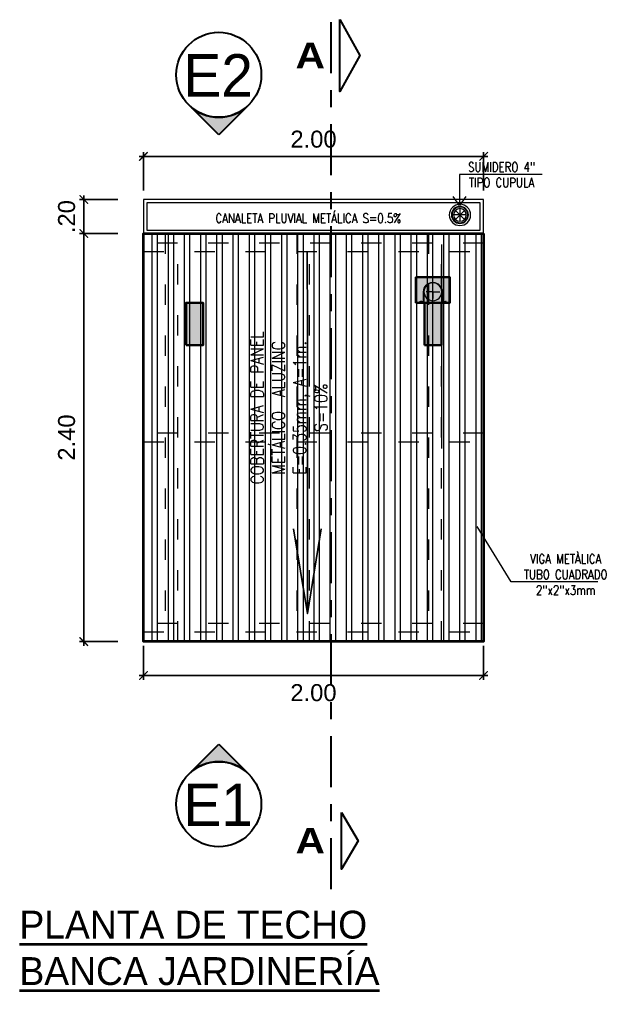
# Model space of a CAD drawing. Header units: millimetres. Extents: x 8.3 to 26.8, y 5.8 to 17.5.
# Drawn here: x 19.76 to 23.21, y 11.82 to 17.53 of the extents above; entities that cross this region are included whole.
import ezdxf

# ---------------------------------------------------------------- set-up
doc = ezdxf.new("R2010")
doc.units = ezdxf.units.MM
doc.set_wipeout_variables(frame=1)
for name, pattern in [('ACAD_ISO03W100', [30, 12, -18]), ('ACAD_ISO04W100', [30, 24, -3, 0, -3]), ('ACAD_ISO10W100', [18, 12, -3, 0, -3])]:
    doc.linetypes.add(name, pattern=pattern)
doc.layers.get('Defpoints').update_dxf_attribs({"color": 6, "lineweight": 5})
for name, color, linetype, lineweight in [('.', 7, 'Continuous', 0), ('0_COTAS 1', 1, 'Continuous', 15), ('0_TEXTOS 1', 7, 'Continuous', 40), ('0_TEXTOS 2', 6, 'Continuous', 30), ('B-COTAS', 3, 'Continuous', 0), ('LEJES', 7, 'ACAD_ISO04W100', 5), ('LEST 02', 5, 'Continuous', 20), ('LEST 03', 7, 'Continuous', 30), ('LEST 04', 7, 'Continuous', 40), ('LMURO ALTO', 7, 'Continuous', 35), ('LPROYECCION', 7, 'ACAD_ISO03W100', 5), ('LROTULOS', 7, 'Continuous', 5), ('T. ACHURADO-0.5', 8, 'Continuous', 0)]:
    doc.layers.add(name, color=color, linetype=linetype, lineweight=lineweight)
doc.layers.add('manzanas', color=2, linetype='Continuous')
doc.styles.add('Agency FB', font='', dxfattribs={"height": 0.13})
doc.styles.add('ARIAL', font='arial.ttf')
doc.styles.add('COTAS', font='arial.ttf', dxfattribs={"width": 0.9})
doc.styles.add('STYLE5', font='romans.shx', dxfattribs={"width": 0.8})
doc.styles.add('TEXTO PATRON', font='arial.ttf')
doc.styles.get('Agency FB').set_extended_font_data('Agency FB')
doc.dimstyles.new('03(1-50)', dxfattribs={"dimtxt": 0.1, "dimasz": 0.05, "dimexe": 0.025, "dimexo": 0.025, "dimgap": 0.05, "dimtad": 2, "dimzin": 0, "dimdsep": 46, "dimtxsty": 'TEXTO PATRON', "dimblk": 'ARCHTICK', "dimcen": 0.05, "dimdle": 0.025, "dimazin": 0, "dimtfac": 1, "dimtofl": 0, "dimtmove": 0, "dimatfit": 3, "dimldrblk": 'ARCHTICK', "dimfxl": 1, "dimtolj": 1, "dimtzin": 0, "dimarcsym": 0})
doc.dimstyles.new('C 1-50', dxfattribs={"dimscale": 0.5, "dimtxt": 0.15, "dimasz": 0.08, "dimexe": 0.08, "dimexo": 0.05, "dimgap": 0.02, "dimtad": 1, "dimzin": 4, "dimdsep": 46, "dimtxsty": 'COTAS', "dimblk": 'ARCHTICK', "dimcen": 0.09, "dimdle": 0.09, "dimclrd": 256, "dimclre": 252, "dimclrt": 7, "dimaunit": 1, "dimadec": 0, "dimazin": 0, "dimtfac": 1, "dimtix": 1, "dimtmove": 1, "dimatfit": 1, "dimldrblk": 'DOT', "dimfxl": 0.1, "dimfxlon": 1, "dimtolj": 1, "dimtzin": 0, "dimarcsym": 0})

# ---------------------------------------------------------------- blocks, each defined once
blk = doc.blocks.new('_ArchTick')
at = {"color": 0, "linetype": 'ByBlock', "const_width": 0.15}
blk.add_lwpolyline([(-0.5, -0.5), (0.5, 0.5)], dxfattribs=at)
blk = doc.blocks.new('*D54')
at = {"layer": 'B-COTAS', "color": 0, "lineweight": -2, "transparency": 16777216}
for p, q in [((20.31344081228311, 18.5873214970354), (20.08844082170273, 18.58738660332409)), ((20.11344805468818, 18.61237936824539), (20.11273912401846, 16.16239493153928)), ((20.31274634967754, 16.18733705823604), (20.08774635909716, 16.18740216452472))]:
    blk.add_line(p, q, dxfattribs=at)
at = {"layer": 'Defpoints', "color": 0, "transparency": 16777216}
for p in [(20.46450321033024, 18.58727778542425), (20.11274635805054, 16.18739493049265), (20.46380874772467, 16.18729334662489)]:
    blk.add_point(p, dxfattribs=at)
at = {"layer": 'B-COTAS', "color": 0, "lineweight": -2, "transparency": 16777216, "xscale": 0.05, "yscale": 0.05, "zscale": 0.05}
for p, rotation in [((20.11344082065611, 18.58737936929201), 89.9834208194956), ((20.11274635805054, 16.18739493049265), 269.9834208194957)]:
    blk.add_blockref('_ArchTick', p, dxfattribs=dict(at, rotation=rotation))
at = {"layer": 'B-COTAS', "color": 0, "transparency": 16777216, "insert": (20.01203629481192, 17.38741639196197), "char_height": 0.1, "attachment_point": 5, "rotation": 89.98342081949565, "style": 'TEXTO PATRON'}
blk.add_mtext('\\A1;2.40', dxfattribs=at)
blk = doc.blocks.new('*D55')
at = {"layer": 'B-COTAS', "color": 0, "lineweight": -2, "transparency": 16777216}
for p, q in [((20.11317295052043, 18.81227779112355), (20.11317295052043, 18.56227778542426)), ((20.31317295052043, 18.78727779112355), (20.08817295052043, 18.78727779112355)), ((20.31317295052043, 18.58727778542426), (20.08817295052043, 18.58727778542426))]:
    blk.add_line(p, q, dxfattribs=at)
at = {"layer": 'Defpoints', "color": 0, "transparency": 16777216}
for p in [(20.46380874772479, 18.78727779112355), (20.11317295052043, 18.58727778542426), (20.46380874772479, 18.58727778542426)]:
    blk.add_point(p, dxfattribs=at)
at = {"layer": 'B-COTAS', "color": 0, "lineweight": -2, "transparency": 16777216, "xscale": 0.05, "yscale": 0.05, "zscale": 0.05}
for p, rotation in [((20.11317295052043, 18.78727779112355), 90), ((20.11317295052043, 18.58727778542426), 270)]:
    blk.add_blockref('_ArchTick', p, dxfattribs=dict(at, rotation=rotation))
at = {"layer": 'B-COTAS', "color": 0, "transparency": 16777216, "insert": (20.01211565174826, 18.6872777882739), "char_height": 0.1, "attachment_point": 5, "rotation": 90, "style": 'TEXTO PATRON'}
blk.add_mtext('\\A1;.20', dxfattribs=at)
blk = doc.blocks.new('*D56')
at = {"layer": 'B-COTAS', "color": 0, "lineweight": -2, "transparency": 16777216}
for p, q in [((20.43876237166797, 19.04096419110737), (22.48945693112826, 19.04133907234168)), ((20.46379893264124, 18.84096876462308), (20.46375780107636, 19.06596876086351)), ((22.464493492937, 18.84133450550964), (22.46445236137212, 19.06633450175007))]:
    blk.add_line(p, q, dxfattribs=at)
at = {"layer": 'Defpoints', "color": 0, "transparency": 16777216}
for p in [(22.46445693154599, 19.04133450216781), (20.46380874772478, 18.78727779112354), (22.46450330802054, 18.7876435320101)]:
    blk.add_point(p, dxfattribs=at)
at = {"layer": 'B-COTAS', "color": 0, "lineweight": -2, "transparency": 16777216, "xscale": 0.05, "yscale": 0.05, "zscale": 0.05}
for p, rotation in [((20.46376237125024, 19.04096876128124), 180.0104740670454), ((22.46445693154599, 19.04133450216781), 0.0104740670454982)]:
    blk.add_blockref('_ArchTick', p, dxfattribs=dict(at, rotation=rotation))
at = {"layer": 'B-COTAS', "color": 0, "transparency": 16777216, "insert": (21.46409117742105, 19.1422089288081), "char_height": 0.1, "attachment_point": 5, "rotation": 0.010474067045498612, "style": 'TEXTO PATRON'}
blk.add_mtext('\\A1;2.00', dxfattribs=at)
blk = doc.blocks.new('L_ETIQ_ELEV2-flat-1')
at = {"layer": '0_TEXTOS 2'}
h = blk.add_hatch(color=256, dxfattribs=at)
edge = h.paths.add_edge_path()
edge.add_line((-0.1767766952966667, -0.1767766952966667), (0, -0.3535533905933335))
edge.add_line((0, -0.3535533905933335), (0.1767766952966667, -0.1767766952966667))
edge.add_arc((0, 0), 0.250000000000005, 225, 315, ccw=False)
for p, q in [((0, -0.3535533905933335), (-0.1767766952966667, -0.1767766952966667)), ((0, -0.3535533905933335), (-0.1767766952966667, -0.1767766952966667)), ((0.1767766952966667, -0.1767766952966667), (0, -0.3535533905933335)), ((0.1767766952966667, -0.1767766952966667), (0, -0.3535533905933335))]:
    blk.add_line(p, q, dxfattribs=at)
blk.add_circle((0, 0), 0.25, dxfattribs=at)
blk.add_arc((0, 0), 0.250000000000005, 225.0000000001105, 314.9999999998895, dxfattribs=at)
blk = doc.blocks.new('ABRAZADERA CNALTA PLUVIAL')
for points in [[(0, 0.065000000001703), (-0.0399999999999921, 0.065000000001703)], [(0, 0.065000000001703), (0, 0.1050000000016951)], [(0, 0.065000000001703), (0, 0.025000000001711)], [(0, 0.065000000001703), (0.0399999999999921, 0.065000000001703)]]:
    blk.add_lwpolyline(points)
at = {"layer": 'LEST 02', "color": 250, "lineweight": 18}
blk.add_line((0.0645573729805449, 0.0080000000000382), (0.07321762701838, 0.0080000000000382), dxfattribs=at)
blk.add_lwpolyline([(0.0823874999994701, 0.0030000000000143), (0.0553874999994548, 0.0030000000000143), (0.0553874999994548, 0.0650000000016462, 0.4142135623730951), (-5.4e-13, 0.120387500001641, 0.4142135623731117), (-0.0553875000005348, 0.0650000000016462), (-0.0553875000005348, 0.0030000000000143), (-0.0823875000005501, 0.0030000000000143), (-0.0823875000005501, 0), (-0.0523875000005205, 0), (-0.0523875000005489, 0.0650000000016462, -0.9999999999999998), (0.0523875000000089, 0.065000000001703), (0.0523874999994689, 2.84e-14), (0.0823874999994701, 2.84e-14)], format="xyb", close=True, dxfattribs=at)
for points in [[(-0.0775477540383918, 0.0030000000000143), (-0.0775477540383918, 0.0080000000000382), (-0.07321762701946, 0.0080000000000382)], [(-0.0645573729815965, 0.0030000000000143), (-0.0645573729815965, 0.0080000000000382), (-0.07321762701946, 0.0080000000000382), (-0.07321762701946, 0.0030000000000143)], [(-0.0645573729815965, 0.0080000000000382), (-0.0602272459626931, 0.0080000000000382), (-0.0602272459626931, 0.0030000000000143)], [(0.0645573729805449, 0.0030000000000427), (0.0645573729805449, 0.0080000000000382), (0.0602272459616131, 0.0080000000000382), (0.0602272459616131, 0.0030000000000427)], [(0.0775477540373117, 0.0030000000000427), (0.0775477540373117, 0.0080000000000382), (0.07321762701838, 0.0080000000000382), (0.07321762701838, 0.0030000000000427)]]:
    blk.add_lwpolyline(points, dxfattribs=at)
at = {"layer": 'LEST 02'}
blk.add_circle((0, 0.065000000001703), 0.0523875000002363, dxfattribs=at)
blk = doc.blocks.new('falsaa1')
at = {"true_color": 0xffffff}
h = blk.add_hatch(color=7, dxfattribs=at)
h.dxf.hatch_style = 1
h.paths.add_polyline_path([(2294.534145767435, 1750.567845352531), (2294.534145767435, 1750.417845352531), (2294.734145767435, 1750.417845352531), (2294.734145767435, 1750.567845352531)])
at = {"layer": 'LMURO ALTO'}
blk.add_lwpolyline([(2294.534145767435, 1750.567845352531), (2294.734145767435, 1750.567845352531), (2294.734145767435, 1750.417845352531), (2294.534145767435, 1750.417845352531)], close=True, dxfattribs=at)
at = {"layer": 'LEST 02', "lineweight": 18, "rotation": 180}
blk.add_blockref('ABRAZADERA CNALTA PLUVIAL', (2294.634145767435, 1750.567845352532), dxfattribs=at)
blk = doc.blocks.new('sumidero')
at = {"layer": 'LEST 02', "lineweight": 0}
for p, q in [((-0.0375000000000014, 0), (0.0375000000000014, 0)), ((-0.0265165042944986, 0.0265165042944986), (0.0265165042944986, -0.0265165042944986)), ((-0.0265165042944986, -0.026516504294495), (0.0265165042944986, 0.026516504294495)), ((0, 0.0375000000000014), (0, -0.0374999999999979))]:
    blk.add_line(p, q, dxfattribs=at)
for radius in [0.0625000000000071, 0.0499999999999972, 0.0463000000000022, 0.0375000000000014]:
    blk.add_circle((0, 0), radius, dxfattribs=at)
blk = doc.blocks.new('*D82')
at = {"layer": 'B-COTAS', "color": 0, "lineweight": -2, "transparency": 16777216}
for p, q in [((20.46380874772478, 16.1622933466249), (20.46380874772478, 15.96217826343586)), ((22.46380874772501, 16.16229334659716), (22.46380874772501, 15.96217826343586)), ((20.43880874772479, 15.98717826343586), (22.48880874772501, 15.98717826343586))]:
    blk.add_line(p, q, dxfattribs=at)
at = {"layer": 'Defpoints', "color": 0, "transparency": 16777216}
for p in [(20.46380874772478, 16.18729334662489), (22.46380874772501, 16.18729334659716), (22.46380874772501, 15.98717826343586)]:
    blk.add_point(p, dxfattribs=at)
at = {"layer": 'B-COTAS', "color": 0, "lineweight": -2, "transparency": 16777216, "xscale": 0.05, "yscale": 0.05, "zscale": 0.05, "rotation": 180}
blk.add_blockref('_ArchTick', (20.46380874772478, 15.98717826343586), dxfattribs=at)
at = {"layer": 'B-COTAS', "color": 0, "lineweight": -2, "transparency": 16777216, "xscale": 0.05, "yscale": 0.05, "zscale": 0.05}
blk.add_blockref('_ArchTick', (22.46380874772501, 15.98717826343586), dxfattribs=at)
at = {"layer": 'B-COTAS', "color": 0, "transparency": 16777216, "insert": (21.4638087477249, 15.88612096466369), "char_height": 0.1, "attachment_point": 5, "style": 'TEXTO PATRON'}
blk.add_mtext('\\A1;2.00', dxfattribs=at)
blk = doc.blocks.new('TECHOOO')
at = {"layer": 'LEJES', "linetype": 'Continuous', "lineweight": 30, "ltscale": 0.025, "elevation": 279.4361959724512}
blk.add_lwpolyline([(21.61925705515028, 19.84711671246772), (21.73562786050348, 19.63485503806363), (21.61925705515028, 19.42259336365909)], close=True, dxfattribs=at)
blk.add_lwpolyline([(21.62779145564988, 15.18256461172246), (21.72647176496818, 15.01582837580577), (21.62779145564988, 14.84909213988908), (21.62779145564988, 15.18256461172246)], dxfattribs=at)
at = {"layer": '0_COTAS 1'}
blk.add_blockref('L_ETIQ_ELEV2-flat-1', (20.90673201044842, 19.52120562951314, 279.4361959724512), dxfattribs=at)
at = {"layer": '0_COTAS 1', "rotation": 180}
blk.add_blockref('L_ETIQ_ELEV2-flat-1', (20.90673201044842, 15.23040728003748, 279.4361959724512), dxfattribs=at)
at = {"layer": '0_TEXTOS 2', "char_height": 0.25, "width": 0.4463047351956228, "attachment_point": 2, "style": 'Agency FB'}
for s, insert in [('\\pxqc;E2', (20.90322872082948, 19.64274586156716, 279.4361959724512)), ('\\pxqc;E1', (20.90322872082948, 15.35194751209151, 279.4361959724512))]:
    blk.add_mtext(s, dxfattribs=dict(at, insert=insert))
at = {"layer": 'LEJES', "lineweight": 0, "ltscale": 0.025, "char_height": 0.15, "width": 0.2614400102695475, "attachment_point": 5, "style": 'ARIAL'}
for insert in [(21.44493349141762, 19.63485496037186, 279.4361959724512), (21.44493349141708, 15.015828298114, 279.4361959724512)]:
    blk.add_mtext('{\\fArial Black|b1|i0|c0|p34;A}', dxfattribs=dict(at, insert=insert))
at = {"layer": 'LROTULOS', "insert": (22.57040450746726, 18.93308900843998, 279.4361959724512), "char_height": 0.055, "width": 0.4405499999999999, "attachment_point": 5, "style": 'STYLE5'}
blk.add_mtext('SUMIDERO 4" TIPO CUPULA', dxfattribs=at)
at = {"layer": 'LROTULOS', "lineweight": 0, "insert": (22.94744270267279, 16.58158109736723), "char_height": 0.055, "width": 1.069022930751343, "attachment_point": 5, "style": 'STYLE5'}
blk.add_mtext('\\A1;VIGA METÀLICA\\PTUBO CUADRADO\\P\\pxqc;2"x2"x3mm', dxfattribs=at)
at = {"layer": 'B-COTAS'}
for p1, p2, distance, picture, middle in [((20.46380874772478, 18.78727779112354, 279.4361959724512), (22.46450330802054, 18.78764353201011, 279.4361959724512), 0.25369097439666993, '*D56', (21.46409117742105, 19.1422089288081, 279.4361959724512)), ((20.46450321033024, 18.58727778542425, 279.4361959724512), (20.46380874772467, 16.18729334662489, 279.4361959724512), -0.3510624043713495, '*D54', (20.01203629481192, 17.38741639196197, 279.4361959724512))]:
    dim = blk.add_aligned_dim(p1=p1, p2=p2, distance=distance, dimstyle='03(1-50)', override={"dimzin": 4, "dimfxl": 0.2, "dimfxlon": 1}, dxfattribs=at)
    dim.commit()
    dim.dimension.update_dxf_attribs({"geometry": picture, "text_midpoint": middle})
dim = blk.add_linear_dim(base=(20.11317295052043, 18.58727778542426, 279.4361959724512), p1=(20.46380874772478, 18.78727779112354, 279.4361959724512), p2=(20.46380874772478, 18.58727778542425, 279.4361959724512), angle=270, dimstyle='03(1-50)', override={"dimzin": 4, "dimfxl": 0.2, "dimfxlon": 1}, dxfattribs=at)
dim.commit()
dim.dimension.update_dxf_attribs({"geometry": '*D55', "text_midpoint": (20.11317295052043, 18.6872777882739, 279.4361959724512), "dimtype": 129})
at = {"lineweight": 0}
blk.add_wipeout([(22.464503210330236, 18.7872777911233), (20.46380874772484, 18.787277791123472), (20.46380874772484, 16.187293346612876), (22.463808747725068, 16.18729334659713)], dxfattribs=at).translate(0, 0, 279.4361959724512)
at = {"layer": '.'}
h = blk.add_hatch(color=256, dxfattribs=at)
h.set_gradient(color1=(199, 200, 202), color2=(199, 200, 202), tint=1)
h.paths.add_polyline_path([(20.71450321033024, 18.17992232937475), (20.81450321033015, 18.17992232937475), (20.81450321033015, 17.92992232937475), (20.71450321033024, 17.92992232937475)])
h = blk.add_hatch(color=256, dxfattribs=at)
h.set_gradient(color1=(199, 200, 202), color2=(199, 200, 202), tint=1)
h.paths.add_polyline_path([(22.11630874772481, 18.17992233507402), (22.21630874772484, 18.17992233507402), (22.21630874772484, 17.92992233507402), (22.11630874772481, 17.92992233507402)])
at = {"layer": 'LPROYECCION', "ltscale": 0.01, "true_color": 0x939598}
h = blk.add_hatch(dxfattribs=at)
h.set_pattern_fill('ANSI32', color=252, scale=0.01, angle=45, style=0)
h.set_pattern_definition([(90, (-600.5850498476087, -113.9084887959044), (-0.09525, 0), []), (90, (-600.5532998338947, -113.8767387821903), (-0.09525, 0), [])])
h.paths.add_polyline_path([(22.46398626557379, 16.18729334661098), (20.46398626557357, 16.18729334661098), (20.463631229876, 18.58727776291717), (22.46363122987623, 18.58727776291717)])
at = {"layer": 'LEST 02', "lineweight": 0, "elevation": 279.4361959724512}
for points in [[(20.46380874772478, 18.78727779112347), (20.46380874772478, 18.58727779112342), (22.46444978978275, 18.58727761989939), (22.46450321033024, 18.78727779112344)], [(20.48380874772476, 18.76727779112349), (20.48380874772476, 18.60727779112341), (22.4438780734339, 18.60727779112338), (22.44443364350252, 18.76727779112346)]]:
    blk.add_lwpolyline(points, close=True, dxfattribs=at)
at = {"layer": 'LEST 03', "linetype": 'ACAD_ISO10W100', "ltscale": 0.025, "elevation": 279.4361959724512}
blk.add_lwpolyline([(21.5688948066115, 14.73108210060433), (21.56889480661178, 19.84515173821445)], dxfattribs=at)
at = {"layer": 'LEST 04', "elevation": 279.4361959724512}
blk.add_lwpolyline([(22.46444978976297, 18.58727761420015), (22.46380874772501, 16.18729334659716), (20.46380874772478, 16.18729334662484), (20.46380874772478, 18.58727778542419), (22.46444978980867, 18.58727778542415)], dxfattribs=at)
at = {"layer": 'LMURO ALTO', "color": 9, "elevation": 279.4361959724512}
for points in [[(20.71450321033024, 17.92992232937475), (20.81450321033015, 17.92992232937475), (20.81450321033015, 18.17992232937475), (20.71450321033024, 18.17992232937475), (20.71450321033024, 17.92992232937475)], [(22.11630874772481, 17.92992233507402), (22.21630874772484, 17.92992233507402), (22.21630874772484, 18.17992233507402), (22.11630874772481, 18.17992233507402), (22.11630874772481, 17.92992233507402)]]:
    blk.add_lwpolyline(points, dxfattribs=at)
at = {"layer": 'LPROYECCION', "color": 252, "ltscale": 0.01, "true_color": 0x939598}
for p, q in [((20.46380874772478, 18.58727778827692, 279.4361959724512), (22.46380874773468, 18.58727778827705, 279.4361959724512)), ((20.46380874772467, 16.18729334662489, 279.4361959724512), (22.31380874772458, 16.18729334662502, 279.4361959724512))]:
    blk.add_line(p, q, dxfattribs=at)
at = {"layer": 'LPROYECCION', "color": 252, "lineweight": 0, "ltscale": 0.01, "true_color": 0x939598, "elevation": 279.4361959724512}
for points in [[(20.66630874712235, 16.18729334666383), (20.66630872382575, 18.58727778542419), (20.59130872382571, 18.58727778542419), (20.5913087471223, 16.18729334661188)], [(21.44130874712244, 16.18729334666383), (21.44130874712244, 18.58727779112341), (21.36630874712239, 18.58727779112341), (21.36630874712239, 16.18729334661188)], [(22.21630874712253, 16.18729334666388), (22.21630874712253, 18.58727778542415), (22.14130874712248, 18.58727778542415), (22.14130874712248, 16.18729334661192)]]:
    blk.add_lwpolyline(points, close=True, dxfattribs=at)
at = {"layer": 'LPROYECCION', "color": 252, "ltscale": 0.01, "true_color": 0x939598, "elevation": 279.4361959724512}
for points in [[(20.46444978982732, 18.48094879694867), (22.46444978982696, 18.48094879694867), (22.46444978982696, 18.53094879694878), (20.46444978982732, 18.53094879694866)], [(20.46444978982732, 17.36227772278523), (22.46444978982696, 17.3622777227851), (22.46444978982696, 17.41227772278521), (20.46444978982732, 17.41227772278522)], [(20.46444978982732, 16.24360664862166), (22.46444978982696, 16.24360664862153), (22.46444978982696, 16.29360664862164), (20.46444978982732, 16.29360664862165)]]:
    blk.add_lwpolyline(points, dxfattribs=at)
at = {"layer": 'LROTULOS', "elevation": 279.4361959724512}
for points in [[(22.80901284080083, 18.93564622961843), (22.32244185901218, 18.93564622961843), (22.32244185901218, 18.75464082217058)], [(22.35994185901209, 18.80464082217053), (22.32244185901218, 18.75464082217058), (22.28494185901181, 18.80464082217053)]]:
    blk.add_lwpolyline(points, dxfattribs=at)
at = {"layer": 'LROTULOS', "lineweight": 0}
blk.add_lwpolyline([(23.13558252711825, 16.53867526614249), (22.62688562666699, 16.53867526614249), (22.42580098812982, 16.86324269930417)], dxfattribs=at)
at = {"layer": 'T. ACHURADO-0.5'}
blk.add_line((22.21630874772484, 18.52359334658583, 279.4361959724512), (22.21630874772484, 17.32359334658555, 279.4361959724512), dxfattribs=at)
at = {"xscale": -1}
blk.add_blockref('sumidero', (22.32544104872409, 18.69727779426242, 279.4361977211722), dxfattribs=at)
at = {"layer": 'manzanas', "xscale": -1, "rotation": 180}
blk.add_blockref('falsaa1', (-2272.467837019712, 1768.747767687605, 279.4361959724512), dxfattribs=at)
at = {"layer": 'LROTULOS', "insert": (21.43315103315821, 18.67743467365498, 279.4361959724512), "char_height": 0.055, "width": 1.328416310658874, "attachment_point": 5, "style": 'STYLE5'}
blk.add_mtext('CANALETA PLUVIAL METÁLICA S=0.5%', dxfattribs=at)
at = {"layer": 'LROTULOS', "insert": (21.32022499921909, 17.5625480602127, 558.8723919449023), "char_height": 0.075, "width": 1.354405177903221, "attachment_point": 5, "rotation": 90.00000000000001, "style": 'STYLE5'}
blk.add_mtext('COBERTURA DE PANEL METÁLICO  ALUZINC E=0.35mm, A=1m.\\PS=10%', dxfattribs=at)
at = {"layer": 'B-COTAS'}
dim = blk.add_aligned_dim(p1=(20.46380874772478, 16.18729334662489, 279.4361959724512), p2=(22.46380874772501, 16.18729334659716, 279.4361959724512), distance=-0.20011508316129856, dimstyle='03(1-50)', override={"dimzin": 4, "dimfxl": 0.2, "dimfxlon": 1}, dxfattribs=at)
dim.commit()
dim.dimension.update_dxf_attribs({"geometry": '*D82', "text_midpoint": (21.4638087477249, 15.88612096466369, 279.4361959724512)})
at = {"layer": 'LROTULOS', "lineweight": 5}
blk.add_leader([(21.42781194504096, 16.3513753343567), (21.42781194504096, 18.03835084880768), (21.42653124968228, 18.47851657328272)], dimstyle='C 1-50', override={"dimasz": 1, "dimgap": 0.02, "dimtad": 0, "dimldrblk": 'Open'}, dxfattribs=at)

msp = doc.modelspace()

# ---------------------------------------------------------------- block references
msp.add_blockref('TECHOOO', (0.0249515469149628, -2.312936562266241, -279.4361959724512))

# ---------------------------------------------------------------- texts
at = {"layer": '0_TEXTOS 1', "insert": (19.75932010469228, 12.29094526563612), "char_height": 0.1638517281418588, "width": 5.77661500327189, "attachment_point": 1, "style": 'Agency FB'}
msp.add_mtext('{\\LPLANTA DE TECHO\\PBANCA JARDINERÍA }', dxfattribs=at)

doc.saveas('drawing.dxf')
